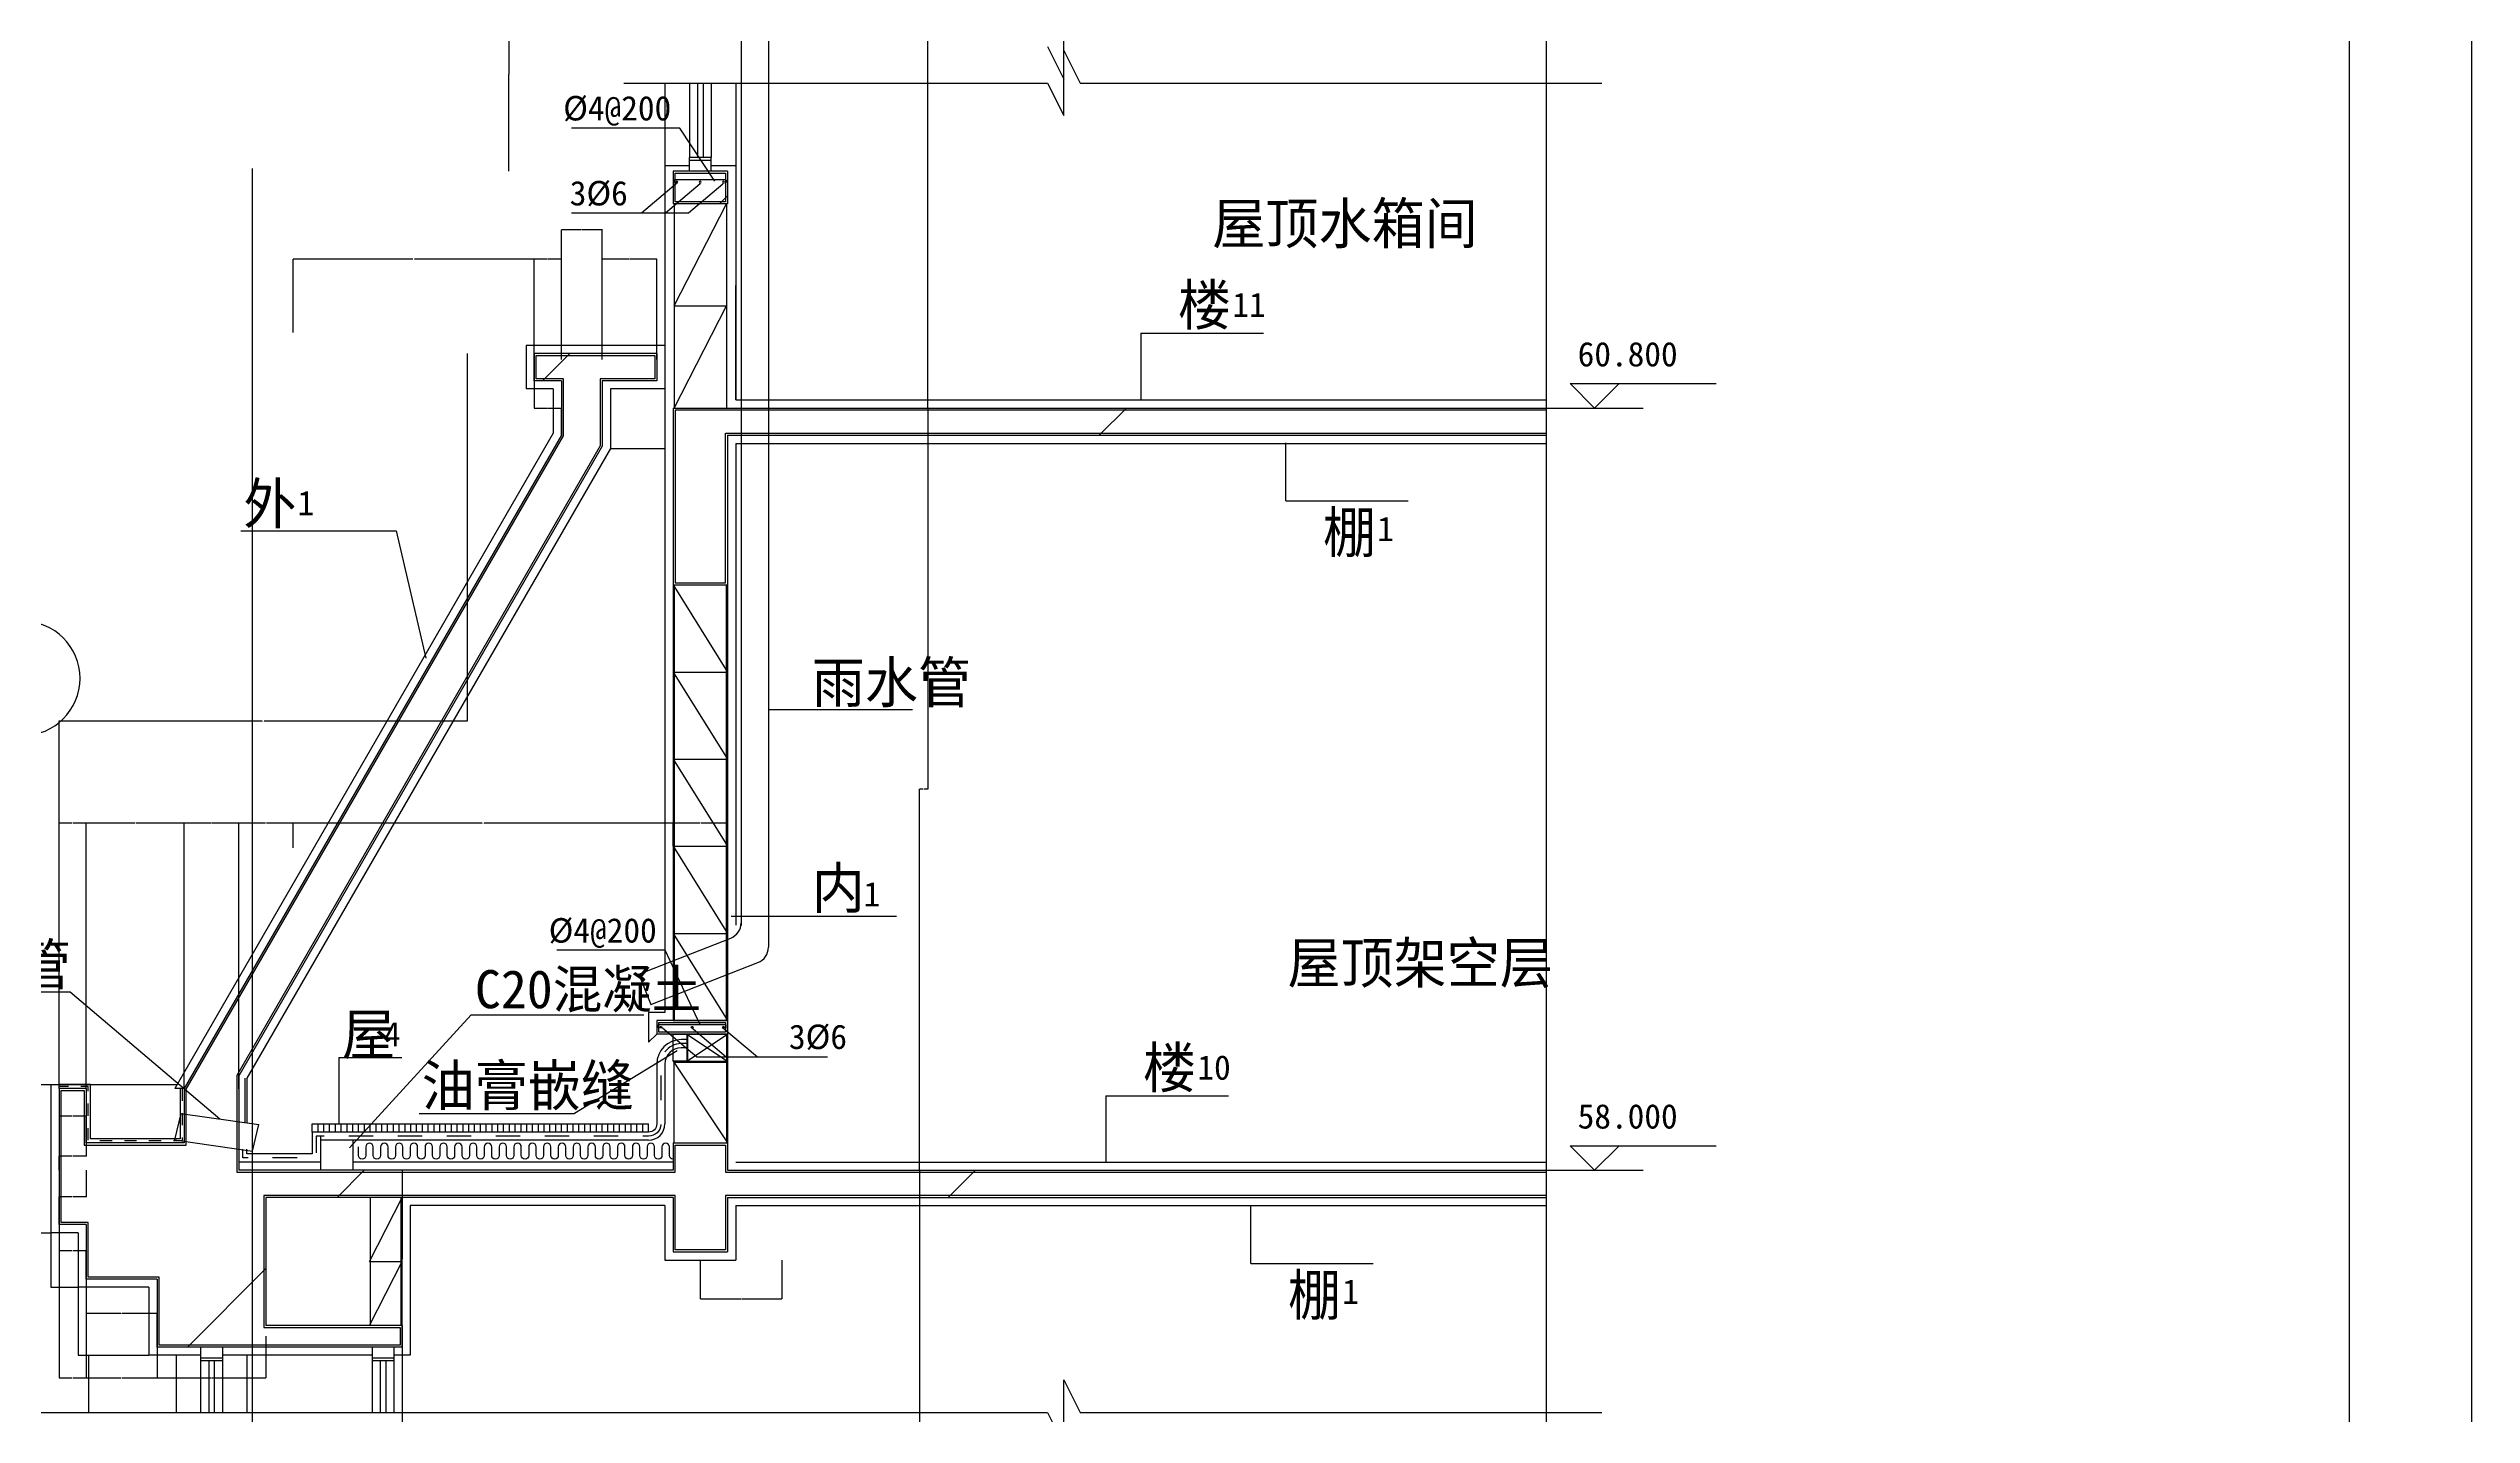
# Model space of a CAD drawing. Header units: metres. Extents: x -1000 to 40857, y 0 to 23917.
# Drawn here: x 17117 to 26018, y 12890 to 17909 of the extents above; entities that cross this region are included whole.
import ezdxf

# ---------------------------------------------------------------- set-up
doc = ezdxf.new("R2010")
doc.units = ezdxf.units.M
for name, color, linetype in [('HA', 43, 'Continuous'), ('PL', 4, 'Continuous'), ('PUB_DIM', 3, 'Continuous'), ('PUB_HATCH', 7, 'Continuous'), ('PUB_TEXT', 142, 'Continuous'), ('PUB_WALL', 255, 'Continuous'), ('S_SURFACE', 43, 'Continuous'), ('STAIR', 2, 'Continuous'), ('SURFACE', 43, 'Continuous'), ('WALL', 7, 'Continuous')]:
    doc.layers.add(name, color=color, linetype=linetype)
doc.dimstyles.get("Standard").update_dxf_attribs({"dimtxt": 2.5, "dimasz": 2.5, "dimexe": 1.25, "dimexo": 0.625, "dimtad": 1, "dimcen": 2.5, "dimazin": 3, "dimtfac": 1, "dimtmove": 0, "dimatfit": 3})
pattern_1 = [(45, (0, 0), (-224.5064, 224.5064), [])]
pattern_2 = [(45, (0, 0), (-1122.53, 1122.53), [])]

# ---------------------------------------------------------------- blocks, each defined once
blk = doc.blocks.new('_INDEX1')
blk.add_lwpolyline([(-0.5, 0, 1), (0.5, 0, 1)], format="xyb", close=True)
blk = doc.blocks.new('*D93')
for p, q in [((18807.87, 18168.95), (18807.87, 17813.23)), ((18807.62, 17813.23), (18807.37, 17813.23)), ((18807.87, 17457.51), (18807.87, 17813.23)), ((18807.87, 17813.23), (18807.87, 17813.23)), ((18808.12, 17813.23), (18808.37, 17813.23))]:
    blk.add_line(p, q)
at = {"layer": 'Defpoints'}
for p in [(18807.87, 18168.95), (18807.87, 17813.23), (18807.87, 17457.51)]:
    blk.add_point(p, dxfattribs=at)
at = {"layer": 'PUB_DIM', "insert": (18807.87, 17814.355), "char_height": 1, "attachment_point": 5}
blk.add_mtext('1500', dxfattribs=at)
blk = doc.blocks.new('*D94')
for p, q in [((19250.35, 17134.56), (19151.6, 17134.56)), ((19151.85, 16765.62), (19151.85, 17134.56)), ((19352.1, 17134.56), (19253.35, 17134.56)), ((19351.85, 16765.62), (19351.85, 17134.56))]:
    blk.add_line(p, q)
at = {"layer": 'Defpoints'}
for p in [(19351.85, 17134.56), (19151.85, 16765.62), (19351.85, 16765.62)]:
    blk.add_point(p, dxfattribs=at)
at = {"insert": (19251.85, 17134.56), "char_height": 1, "attachment_point": 5}
blk.add_mtext('200', dxfattribs=at)
blk = doc.blocks.new('*D95')
for p, q in [((19075.35, 17242.32), (19001.6, 17242.32)), ((19001.85, 16765.62), (19001.85, 17242.32)), ((19152.1, 17242.32), (19078.35, 17242.32)), ((19151.85, 16765.62), (19151.85, 17242.32))]:
    blk.add_line(p, q)
at = {"layer": 'Defpoints'}
for p in [(19151.85, 17242.32), (19001.85, 16765.62), (19151.85, 16765.62)]:
    blk.add_point(p, dxfattribs=at)
at = {"insert": (19076.85, 17242.32), "char_height": 1, "attachment_point": 5}
blk.add_mtext('150', dxfattribs=at)
blk = doc.blocks.new('*D96')
for p, q in [((18950.35, 17134.56), (18901.6, 17134.56)), ((18901.85, 16765.62), (18901.85, 17134.56)), ((19002.1, 17134.56), (18953.35, 17134.56)), ((19001.85, 16765.62), (19001.85, 17134.56))]:
    blk.add_line(p, q)
at = {"layer": 'Defpoints'}
for p in [(19001.85, 17134.56), (18901.85, 16765.62), (19001.85, 16765.62)]:
    blk.add_point(p, dxfattribs=at)
at = {"insert": (18951.85, 17134.56), "char_height": 1, "attachment_point": 5}
blk.add_mtext('100', dxfattribs=at)
blk = doc.blocks.new('*D97')
for p, q in [((18456.03, 17134.56), (18015.96, 17134.56)), ((18016.21, 16865.62), (18016.21, 17134.56)), ((18902.1, 17134.56), (18462.03, 17134.56)), ((18901.85, 16865.62), (18901.85, 17134.56))]:
    blk.add_line(p, q)
at = {"layer": 'Defpoints'}
for p in [(18901.85, 17134.56), (18016.21, 16865.62), (18901.85, 16865.62)]:
    blk.add_point(p, dxfattribs=at)
at = {"insert": (18459.03, 17134.56), "char_height": 1, "attachment_point": 5}
blk.add_mtext('885,64', dxfattribs=at)
blk = doc.blocks.new('*D98')
for p, q in [((19641.85, 17457.51), (19641.85, 17037.51)), ((19641.6, 17037.51), (19641.35, 17037.51)), ((19641.85, 16617.51), (19641.85, 17037.51)), ((19641.85, 17037.51), (19641.85, 17037.51)), ((19642.1, 17037.51), (19642.35, 17037.51))]:
    blk.add_line(p, q)
at = {"layer": 'Defpoints'}
for p in [(19641.85, 17457.51), (19641.85, 17037.51), (19641.85, 16617.51)]:
    blk.add_point(p, dxfattribs=at)
at = {"insert": (19641.85, 17038.635), "char_height": 1, "attachment_point": 5}
blk.add_mtext('870', dxfattribs=at)
blk = doc.blocks.new('*D99')
for p, q in [((20347.43, 16587.51), (20347.43, 15187.51)), ((20330.43, 15187.51), (20317.18, 15187.51)), ((20317.43, 13787.51), (20317.43, 15187.51)), ((20347.68, 15187.51), (20334.43, 15187.51))]:
    blk.add_line(p, q)
at = {"layer": 'Defpoints'}
for p in [(20347.43, 16587.51), (20347.43, 15187.51), (20317.43, 13787.51)]:
    blk.add_point(p, dxfattribs=at)
at = {"insert": (20332.43, 15187.51), "char_height": 1, "attachment_point": 5}
blk.add_mtext('2800', dxfattribs=at)
blk = doc.blocks.new('*D100')
for p, q in [((20317.43, 20027.6), (20317.43, 18307.55)), ((20330.43, 18307.55), (20317.18, 18307.55)), ((20347.68, 18307.55), (20334.43, 18307.55)), ((20347.43, 16587.51), (20347.43, 18307.55))]:
    blk.add_line(p, q)
at = {"layer": 'Defpoints'}
for p in [(20317.43, 20027.6), (20347.43, 18307.55), (20347.43, 16587.51)]:
    blk.add_point(p, dxfattribs=at)
at = {"insert": (20332.43, 18307.55), "char_height": 1, "attachment_point": 5}
blk.add_mtext('5000', dxfattribs=at)
blk = doc.blocks.new('*D101')
for p, q in [((19510.35, 15062.45), (19411.6, 15062.45)), ((19411.85, 14977.51), (19411.85, 15062.45)), ((19612.1, 15062.45), (19513.35, 15062.45)), ((19611.85, 14977.51), (19611.85, 15062.45))]:
    blk.add_line(p, q)
at = {"layer": 'Defpoints'}
for p in [(19611.85, 15062.45), (19411.85, 14977.51), (19611.85, 14977.51)]:
    blk.add_point(p, dxfattribs=at)
at = {"insert": (19511.85, 15062.45), "char_height": 1, "attachment_point": 5}
blk.add_mtext('200', dxfattribs=at)
blk = doc.blocks.new('*D102')
for p, q in [((18710.53, 15062.45), (18015.96, 15062.45)), ((18016.21, 14972.45), (18016.21, 15062.45)), ((19412.1, 15062.45), (18717.53, 15062.45)), ((19411.85, 14977.51), (19411.85, 15062.45))]:
    blk.add_line(p, q)
at = {"layer": 'Defpoints'}
for p in [(19411.85, 15062.45), (18016.21, 14972.45), (19411.85, 14977.51)]:
    blk.add_point(p, dxfattribs=at)
at = {"insert": (18714.03, 15062.45), "char_height": 1, "attachment_point": 5}
blk.add_mtext('1395,64', dxfattribs=at)
blk = doc.blocks.new('*D103')
for p, q in [((17914.71, 15062.45), (17815.96, 15062.45)), ((17816.21, 14085.98), (17816.21, 15062.45)), ((18016.46, 15062.45), (17917.71, 15062.45)), ((18016.21, 14972.45), (18016.21, 15062.45))]:
    blk.add_line(p, q)
at = {"layer": 'Defpoints'}
for p in [(18016.21, 15062.45), (18016.21, 14972.45), (17816.21, 14085.98)]:
    blk.add_point(p, dxfattribs=at)
at = {"insert": (17916.21, 15062.45), "char_height": 1, "attachment_point": 5}
blk.add_mtext('200', dxfattribs=at)
blk = doc.blocks.new('*D104')
for p, q in [((17714.71, 15062.45), (17615.96, 15062.45)), ((17616.21, 14087.51), (17616.21, 15062.45)), ((17816.46, 15062.45), (17717.71, 15062.45)), ((17816.21, 14085.98), (17816.21, 15062.45))]:
    blk.add_line(p, q)
at = {"layer": 'Defpoints'}
for p in [(17816.21, 15062.45), (17616.21, 14087.51), (17816.21, 14085.98)]:
    blk.add_point(p, dxfattribs=at)
at = {"insert": (17716.21, 15062.45), "char_height": 1, "attachment_point": 5}
blk.add_mtext('200', dxfattribs=at)
blk = doc.blocks.new('*D105')
for p, q in [((17434.71, 15062.45), (17255.96, 15062.45)), ((17256.21, 14087.51), (17256.21, 15062.45)), ((17616.46, 15062.45), (17437.71, 15062.45)), ((17616.21, 14087.51), (17616.21, 15062.45))]:
    blk.add_line(p, q)
at = {"layer": 'Defpoints'}
for p in [(17616.21, 15062.45), (17256.21, 14087.51), (17616.21, 14087.51)]:
    blk.add_point(p, dxfattribs=at)
at = {"insert": (17436.21, 15062.45), "char_height": 1, "attachment_point": 5}
blk.add_mtext('360', dxfattribs=at)
blk = doc.blocks.new('*D106')
for p, q in [((17204.71, 15062.45), (17155.96, 15062.45)), ((17156.21, 14087.51), (17156.21, 15062.45)), ((17256.46, 15062.45), (17207.71, 15062.45)), ((17256.21, 14087.51), (17256.21, 15062.45))]:
    blk.add_line(p, q)
at = {"layer": 'Defpoints'}
for p in [(17256.21, 15062.45), (17156.21, 14087.51), (17256.21, 14087.51)]:
    blk.add_point(p, dxfattribs=at)
at = {"insert": (17206.21, 15062.45), "char_height": 1, "attachment_point": 5}
blk.add_mtext('100', dxfattribs=at)
blk = doc.blocks.new('*D107')
for p, q in [((18901.6, 16851.36), (18901.35, 16851.36)), ((18901.85, 16787.51), (18901.85, 16851.36)), ((18901.85, 16687.51), (18901.85, 16851.36)), ((18901.85, 16851.36), (18901.85, 16851.36)), ((18902.1, 16851.36), (18902.35, 16851.36))]:
    blk.add_line(p, q)
at = {"layer": 'Defpoints'}
for p in [(18901.85, 16851.36), (18901.85, 16787.51), (18901.85, 16687.51)]:
    blk.add_point(p, dxfattribs=at)
at = {"insert": (18901.85, 16852.485), "char_height": 1, "attachment_point": 5}
blk.add_mtext('0', dxfattribs=at)
blk = doc.blocks.new('*D108')
for p, q in [((18901.85, 16687.51), (18901.85, 16587.51)), ((18902.1, 16587.51), (18950.35, 16587.51)), ((18953.35, 16587.51), (19001.6, 16587.51)), ((19001.85, 16487.51), (19001.85, 16587.51))]:
    blk.add_line(p, q)
at = {"layer": 'Defpoints'}
for p in [(18901.85, 16687.51), (18901.85, 16587.51), (19001.85, 16487.51)]:
    blk.add_point(p, dxfattribs=at)
at = {"insert": (18951.85, 16587.51), "char_height": 1, "attachment_point": 5}
blk.add_mtext('100', dxfattribs=at)
blk = doc.blocks.new('*D116')
for p, q in [((18655.12, 16787.51), (18655.12, 15437.51)), ((17902.165, 15437.51), (17155.96, 15437.51)), ((17156.21, 14087.51), (17156.21, 15437.51)), ((18655.37, 15437.51), (17909.165, 15437.51))]:
    blk.add_line(p, q)
at = {"layer": 'Defpoints'}
for p in [(18655.12, 16787.51), (18655.12, 15437.51), (17156.21, 14087.51)]:
    blk.add_point(p, dxfattribs=at)
at = {"insert": (17905.665, 15437.51), "char_height": 1, "attachment_point": 5}
blk.add_mtext('1498,91', dxfattribs=at)
blk = doc.blocks.new('*D117')
for p, q in [((17156.21, 14087.51), (17156.21, 13987.51)), ((17156.46, 13987.51), (17204.71, 13987.51)), ((17207.71, 13987.51), (17255.96, 13987.51)), ((17256.21, 13887.51), (17256.21, 13987.51))]:
    blk.add_line(p, q)
at = {"layer": 'Defpoints'}
for p in [(17156.21, 14087.51), (17156.21, 13987.51), (17256.21, 13887.51)]:
    blk.add_point(p, dxfattribs=at)
at = {"insert": (17206.21, 13987.51), "char_height": 1, "attachment_point": 5}
blk.add_mtext('100', dxfattribs=at)
blk = doc.blocks.new('*D118')
for p, q in [((17256.21, 13887.51), (17256.21, 13838.93)), ((17204.71, 13838.93), (17155.96, 13838.93)), ((17156.21, 13787.51), (17156.21, 13838.93)), ((17256.46, 13838.93), (17207.71, 13838.93))]:
    blk.add_line(p, q)
at = {"layer": 'Defpoints'}
for p in [(17256.21, 13887.51), (17256.21, 13838.93), (17156.21, 13787.51)]:
    blk.add_point(p, dxfattribs=at)
at = {"insert": (17206.21, 13838.93), "char_height": 1, "attachment_point": 5}
blk.add_mtext('100', dxfattribs=at)
blk = doc.blocks.new('*D119')
for p, q in [((17156.21, 13587.51), (17156.21, 13492.03)), ((17156.46, 13492.03), (17204.71, 13492.03)), ((17207.71, 13492.03), (17255.96, 13492.03)), ((17256.21, 13387.51), (17256.21, 13492.03))]:
    blk.add_line(p, q)
at = {"layer": 'Defpoints'}
for p in [(17156.21, 13587.51), (17156.21, 13492.03), (17256.21, 13387.51)]:
    blk.add_point(p, dxfattribs=at)
at = {"insert": (17206.21, 13492.03), "char_height": 1, "attachment_point": 5}
blk.add_mtext('100', dxfattribs=at)
blk = doc.blocks.new('*D120')
for p, q in [((17256.21, 13387.51), (17256.21, 13262.51)), ((17256.46, 13262.51), (17384.71, 13262.51)), ((17387.71, 13262.51), (17515.96, 13262.51)), ((17516.21, 13137.51), (17516.21, 13262.51))]:
    blk.add_line(p, q)
at = {"layer": 'Defpoints'}
for p in [(17256.21, 13387.51), (17256.21, 13262.51), (17516.21, 13137.51)]:
    blk.add_point(p, dxfattribs=at)
at = {"insert": (17386.21, 13262.51), "char_height": 1, "attachment_point": 5}
blk.add_mtext('260', dxfattribs=at)
blk = doc.blocks.new('*D121')
for p, q in [((17256.21, 13787.51), (17256.21, 13689.37)), ((17204.71, 13689.37), (17155.96, 13689.37)), ((17156.21, 13587.51), (17156.21, 13689.37)), ((17256.46, 13689.37), (17207.71, 13689.37))]:
    blk.add_line(p, q)
at = {"layer": 'Defpoints'}
for p in [(17256.21, 13787.51), (17256.21, 13689.37), (17156.21, 13587.51)]:
    blk.add_point(p, dxfattribs=at)
at = {"insert": (17206.21, 13689.37), "char_height": 1, "attachment_point": 5}
blk.add_mtext('100', dxfattribs=at)
blk = doc.blocks.new('*D149')
for p, q in [((18416.21, 13137.51), (18416.21, 12829.88)), ((18475.42, 12829.88), (18415.96, 12829.88)), ((18538.88, 12829.88), (18479.42, 12829.88)), ((18538.63, 12522.26), (18538.63, 12829.88))]:
    blk.add_line(p, q)
at = {"layer": 'Defpoints'}
for p in [(18416.21, 13137.51), (18538.63, 12829.88), (18538.63, 12522.26)]:
    blk.add_point(p, dxfattribs=at)
at = {"insert": (18477.42, 12829.88), "char_height": 1, "attachment_point": 5}
blk.add_mtext('1350', dxfattribs=at)
blk = doc.blocks.new('*D150')
for p, q in [((18416.21, 13787.51), (18416.21, 13462.51)), ((18415.96, 13462.51), (18415.71, 13462.51)), ((18416.21, 13137.51), (18416.21, 13462.51)), ((18416.21, 13462.51), (18416.21, 13462.51)), ((18416.46, 13462.51), (18416.71, 13462.51))]:
    blk.add_line(p, q)
at = {"layer": 'Defpoints'}
for p in [(18416.21, 13787.51), (18416.21, 13462.51), (18416.21, 13137.51)]:
    blk.add_point(p, dxfattribs=at)
at = {"insert": (18416.21, 13463.635), "char_height": 1, "attachment_point": 5}
blk.add_mtext('0', dxfattribs=at)
blk = doc.blocks.new('*D246')
for p, q in [((17156.21, 13548.06), (17156.21, 13024.24)), ((17256.21, 13348.06), (17256.21, 13024.24)), ((17156.46, 13024.24), (17204.71, 13024.24)), ((17207.71, 13024.24), (17255.96, 13024.24))]:
    blk.add_line(p, q)
at = {"layer": 'Defpoints'}
for p in [(17156.21, 13548.06), (17256.21, 13348.06), (17156.21, 13024.24)]:
    blk.add_point(p, dxfattribs=at)
at = {"insert": (17206.21, 13024.24), "char_height": 1, "attachment_point": 5}
blk.add_mtext('100', dxfattribs=at)
blk = doc.blocks.new('*D247')
for p, q in [((17256.21, 13348.06), (17256.21, 13024.24)), ((17516.21, 13348.06), (17516.21, 13024.24)), ((17256.46, 13024.24), (17384.71, 13024.24)), ((17387.71, 13024.24), (17515.96, 13024.24))]:
    blk.add_line(p, q)
at = {"layer": 'Defpoints'}
for p in [(17256.21, 13348.06), (17516.21, 13348.06), (17256.21, 13024.24)]:
    blk.add_point(p, dxfattribs=at)
at = {"insert": (17386.21, 13024.24), "char_height": 1, "attachment_point": 5}
blk.add_mtext('260', dxfattribs=at)
blk = doc.blocks.new('*D248')
for p, q in [((17916.21, 13178.06), (17916.21, 13024.24)), ((17516.21, 13098.06), (17516.21, 13024.24)), ((17516.46, 13024.24), (17714.71, 13024.24)), ((17717.71, 13024.24), (17915.96, 13024.24))]:
    blk.add_line(p, q)
at = {"layer": 'Defpoints'}
for p in [(17916.21, 13178.06), (17516.21, 13098.06), (17516.21, 13024.24)]:
    blk.add_point(p, dxfattribs=at)
at = {"insert": (17716.21, 13024.24), "char_height": 1, "attachment_point": 5}
blk.add_mtext('400', dxfattribs=at)
blk = doc.blocks.new('*D249')
for p, q in [((19511.85, 13457.51), (19511.85, 13315.05)), ((19811.85, 13457.51), (19811.85, 13315.05)), ((19512.1, 13315.05), (19660.35, 13315.05)), ((19663.35, 13315.05), (19811.6, 13315.05))]:
    blk.add_line(p, q)
at = {"layer": 'Defpoints'}
for p in [(19511.85, 13457.51), (19811.85, 13457.51), (19511.85, 13315.05)]:
    blk.add_point(p, dxfattribs=at)
at = {"insert": (19661.85, 13315.05), "char_height": 1, "attachment_point": 5}
blk.add_mtext('300', dxfattribs=at)
blk = doc.blocks.new('*D250')
for p, q in [((20317.43, 13787.51), (20317.43, 12704.88)), ((20330.43, 12704.88), (20317.18, 12704.88)), ((20347.68, 12704.88), (20334.43, 12704.88)), ((20347.43, 11622.26), (20347.43, 12704.88))]:
    blk.add_line(p, q)
at = {"layer": 'Defpoints'}
for p in [(20317.43, 13787.51), (20347.43, 12704.88), (20347.43, 11622.26)]:
    blk.add_point(p, dxfattribs=at)
at = {"insert": (20332.43, 12704.88), "char_height": 1, "attachment_point": 5}
blk.add_mtext('2900', dxfattribs=at)

msp = doc.modelspace()

# ---------------------------------------------------------------- hatches: boundary and pattern name
at = {"layer": 'HA'}
h = msp.add_hatch(dxfattribs=at)
h.set_pattern_fill('AN33C', scale=100)
h.set_pattern_definition(pattern_1)
h.paths.add_polyline_path([(19411.85, 17337.51), (19411.85, 17457.51), (19611.85, 17457.51), (19611.85, 17337.51)])
h = msp.add_hatch(dxfattribs=at)
h.set_pattern_fill('AN31C', scale=500)
h.set_pattern_definition(pattern_2)
h.paths.add_polyline_path([(17516.21, 13387.51), (17516.21, 13137.51), (18016.21, 13137.51), (18016.21, 13217.51), (17916.21, 13217.51), (17916.21, 13687.51), (18016.21, 13687.51), (18016.21, 13787.51), (17816.21, 13787.51), (17816.21, 13865.26), (17616.21, 13893.64), (17616.21, 13887.51), (17256.21, 13887.51), (17256.21, 14087.51), (17156.21, 14087.51), (17156.21, 13587.51), (17256.21, 13587.51), (17256.21, 13387.51)])
h.paths.add_polyline_path([(17616.21, 14087.51), (17616.21, 13994.22), (17816.21, 13965.84), (17816.21, 14133.92), (18016.21, 14480.33), (18016.21, 14780.33)])
h.paths.add_polyline_path([(17816.21, 13865.26), (17816.21, 13965.84), (17616.21, 13994.22), (17616.21, 13893.64)])
h.paths.add_polyline_path([(19411.85, 13687.51), (19411.85, 13487.51), (19611.85, 13487.51), (19611.85, 13687.51), (19811.85, 13687.51), (19811.85, 13787.51), (19611.85, 13787.51), (19611.85, 13887.51), (19411.85, 13887.51), (19411.85, 13787.51), (18016.21, 13787.51), (18016.21, 13687.51)])
h.paths.add_polyline_path([(18416.21, 13137.51), (18416.21, 13217.51), (18016.21, 13217.51), (18016.21, 13137.51)])
h.paths.add_polyline_path([(22618.81, 13687.51), (22618.81, 13787.51), (19811.85, 13787.51), (19811.85, 13687.51)])
h.paths.add_polyline_path([(19151.85, 16447.32), (19151.85, 16687.51), (19351.85, 16687.51), (19351.85, 16787.51), (18901.85, 16787.51), (18901.85, 16687.51), (19001.85, 16687.51), (19001.85, 16487.51), (18016.21, 14780.33), (18016.21, 14480.33)])
h = msp.add_hatch(dxfattribs=at)
h.set_pattern_fill('AN31C', scale=500)
h.set_pattern_definition(pattern_2)
h.paths.add_polyline_path([(19611.85, 16487.51), (19811.85, 16487.51), (19811.85, 16587.51), (19411.85, 16587.51), (19411.85, 15937.51), (19611.85, 15937.51)])
h.paths.add_polyline_path([(22618.81, 16487.51), (22618.81, 16587.51), (19811.85, 16587.51), (19811.85, 16487.51)])
at = {"layer": 'PUB_TEXT'}
h = msp.add_hatch(dxfattribs=at)
h.set_pattern_fill('AN31C', scale=100)
h.set_pattern_definition(pattern_1)
h.paths.add_polyline_path([(18235.79, 13895.86), (18116.79, 13895.76), (18116.79, 13801.76), (18235.79, 13801.76)])

# ---------------------------------------------------------------- linework, layer by layer
for p, q in [((19471.85, 17781.67), (19471.85, 17507.51)), ((19501.85, 17781.67), (19501.85, 17507.51)), ((19521.85, 17781.67), (19521.85, 17507.51)), ((19551.85, 17781.67), (19551.85, 17507.51)), ((19471.85, 17477.51), (19381.85, 17477.51)), ((19381.85, 17477.51), (19381.85, 14367.51)), ((19551.85, 17507.51), (19471.85, 17507.51)), ((19471.85, 17457.51), (19471.85, 17507.51)), ((19551.85, 17497.51), (19471.85, 17497.51)), ((19551.85, 17457.51), (19551.85, 17507.51)), ((19641.85, 17477.51), (19551.85, 17477.51)), ((19641.85, 17477.51), (19641.85, 16617.51)), ((19415.35, 16962.51), (19608.35, 17337.51)), ((19415.35, 16962.51), (19608.35, 16962.51)), ((19415.35, 16587.51), (19608.35, 16962.51)), ((21130.33, 16863.23), (21130.33, 16617.51)), ((19381.85, 16817.51), (18871.85, 16817.51)), ((18871.85, 16817.51), (18871.85, 16657.51)), ((18971.85, 16657.51), (18871.85, 16657.51)), ((18971.85, 16657.51), (18971.85, 16495.55)), ((19181.85, 16657.51), (19181.85, 16439.28)), ((19381.85, 16657.51), (19181.85, 16657.51)), ((19641.85, 16617.51), (22618.81, 16617.51)), ((18971.85, 16495.55), (17581.57, 14087.51)), ((19181.85, 16439.28), (17846.21, 14125.88)), ((19181.85, 16439.28), (19381.85, 16439.28)), ((19641.85, 16457.51), (22618.81, 16457.51)), ((21662.55, 16247.18), (21662.55, 16459.63)), ((18394.93, 16136.02), (18503.34, 15668.78)), ((19411.85, 15937.51), (19411.85, 14337.51)), ((19411.85, 15937.51), (19611.85, 15617.51)), ((19611.85, 15937.51), (19611.85, 13887.51)), ((19411.85, 15617.51), (19611.85, 15617.51)), ((19411.85, 15617.51), (19611.85, 15297.51)), ((19411.85, 15297.51), (19611.85, 15297.51)), ((19411.85, 15297.51), (19611.85, 14977.51)), ((19411.85, 14977.51), (19611.85, 14977.51)), ((19411.85, 14977.51), (19611.85, 14657.51)), ((19411.85, 14657.51), (19611.85, 14657.51)), ((19411.85, 14657.51), (19611.85, 14337.51)), ((19381.85, 14367.51), (19321.85, 14367.51)), ((19321.85, 14367.51), (19321.85, 14257.51)), ((19411.85, 14337.51), (19611.85, 14337.51)), ((19351.85, 14287.51), (19321.85, 14257.51)), ((19411.85, 14287.51), (19611.85, 14287.51)), ((19461.85, 14287.51), (19461.85, 14187.51)), ((19461.85, 14287.51), (19611.85, 14187.51)), ((19461.85, 14187.51), (19611.85, 14287.51)), ((18184.19, 14201.56), (18184.19, 13955.84)), ((19381.85, 14177.51), (19381.85, 13957.51)), ((19411.85, 14187.51), (19611.85, 14187.51)), ((19411.85, 14187.51), (19611.85, 13887.51)), ((19461.85, 14237.51), (19441.85, 14237.51)), ((17026.21, 14102.51), (17126.21, 14102.51)), ((17126.21, 14102.51), (17590.23, 14102.51)), ((17126.21, 14102.51), (17126.21, 13557.51)), ((17616.21, 14087.51), (17581.57, 14087.51)), ((17603.82, 13995.98), (17580.78, 13898.67)), ((17603.82, 13995.98), (17890.14, 13955.35)), ((21001.78, 14061.34), (21001.78, 13815.62)), ((17580.78, 13898.67), (17867.1, 13858.04)), ((17867.1, 13858.04), (17890.14, 13955.35)), ((19641.85, 13817.51), (22618.81, 13817.51)), ((18296.21, 13452.51), (18416.21, 13687.51)), ((18446.21, 13657.51), (18446.21, 13107.51)), ((19381.85, 13657.51), (18446.21, 13657.51)), ((19381.85, 13657.51), (19381.85, 13457.51)), ((19641.85, 13657.51), (22618.81, 13657.51)), ((19641.85, 13657.51), (19641.85, 13457.51)), ((21534, 13445.29), (21534, 13657.74)), ((17026.21, 13557.51), (17126.21, 13557.51)), ((17226.21, 13557.51), (17126.21, 13557.51)), ((17126.21, 13557.51), (17126.21, 13357.51)), ((17226.21, 13557.51), (17226.21, 13357.51)), ((18296.21, 13452.51), (18416.21, 13452.51)), ((18296.21, 13217.51), (18416.21, 13452.51)), ((19381.85, 13457.51), (19641.85, 13457.51)), ((17126.21, 13357.51), (17226.21, 13357.51)), ((17486.21, 13357.51), (17226.21, 13357.51)), ((17226.21, 13357.51), (17226.21, 13107.51)), ((17486.21, 13357.51), (17486.21, 13107.51)), ((17226.21, 13107.51), (17486.21, 13107.51)), ((17266.21, 12896.8), (17266.21, 13107.51)), ((17676.21, 13107.51), (17486.21, 13107.51)), ((17676.21, 13137.51), (17676.21, 13087.51)), ((17756.21, 13097.51), (17676.21, 13097.51)), ((17756.21, 13087.51), (17676.21, 13087.51)), ((17676.21, 13087.51), (17676.21, 12896.8)), ((17706.21, 13087.51), (17706.21, 12896.8)), ((17726.21, 13087.51), (17726.21, 12896.8)), ((17756.21, 13137.51), (17756.21, 13087.51)), ((18306.21, 13107.51), (17756.21, 13107.51)), ((17756.21, 13087.51), (17756.21, 12896.8)), ((18306.21, 13137.51), (18306.21, 13087.51)), ((18386.21, 13097.51), (18306.21, 13097.51)), ((18386.21, 13087.51), (18306.21, 13087.51)), ((18306.21, 13087.51), (18306.21, 12896.8)), ((18336.21, 13087.51), (18336.21, 12896.8)), ((18356.21, 13087.51), (18356.21, 12896.8)), ((18386.21, 13137.51), (18386.21, 13087.51)), ((18446.21, 13107.51), (18386.21, 13107.51)), ((18386.21, 13087.51), (18386.21, 12896.8))]:
    msp.add_line(p, q)
for points in [[(12653.39, 23849.94), (26018.39, 23849.94), (26018.39, 4949.94), (12653.39, 4949.94)], [(13103.39, 23254.25), (25568.39, 23254.25), (25568.39, 5399.94), (13103.39, 5399.94)], [(19411.85, 14287.51), (19465.35, 14287.51), (19465.35, 14187.51), (19411.85, 14187.51)]]:
    msp.add_lwpolyline(points, close=True)
for points in [[(25568.39, 23254.25), (25568.39, 5399.94), (13103.39, 5399.94), (13103.39, 23254.25), (25568.39, 23254.25)], [(19415.35, 17337.51), (19415.35, 16587.51)], [(19608.35, 17337.51), (19608.35, 16587.51)], [(19415.35, 15937.51), (19415.35, 14337.51)], [(19608.35, 14337.51), (19608.35, 15937.51)], [(19465.35, 14287.51), (19465.35, 14187.51)], [(19608.35, 14287.51), (19608.35, 14187.51)], [(19415.35, 13887.51), (19415.35, 14184.01), (19608.35, 14184.01), (19608.35, 13887.51)], [(18299.71, 13217.51), (18299.71, 13687.51)], [(18412.71, 13217.51), (18412.71, 13687.51)]]:
    msp.add_lwpolyline(points)
for centre, start, end in [((19441.85, 14177.51), 90, 180), ((19321.85, 13957.51), 270, 360)]:
    msp.add_arc(centre, 60, start, end)
at = {"layer": 'HA'}
for p, q in [((19661.7, 21371.33), (19661.7, 14696.1)), ((19641.85, 17781.67), (19641.85, 17477.51)), ((17866.06, 17467.37), (17866.06, 6252.94)), ((17846.21, 13107.51), (17846.21, 12896.8))]:
    msp.add_line(p, q, dxfattribs=at)
for points in [[(19381.85, 17781.67), (19381.85, 17477.51)], [(17586.21, 13107.51), (17586.21, 12896.8)]]:
    msp.add_lwpolyline(points, dxfattribs=at)
at = {"layer": 'PL'}
for points in [[(19416.37, 17416.01), (19416.37, 17425.11, -0.41), (19418.37, 17427.11), (19604.37, 17427.11, -0.41), (19606.37, 17425.11), (19606.37, 17416.01)], [(19606.85, 14310.96), (19606.85, 14320.06, 0.41), (19604.85, 14322.06), (19358.85, 14322.06, 0.41), (19356.85, 14320.06), (19356.85, 14310.96)]]:
    msp.add_lwpolyline(points, format="xyb", dxfattribs=at)
for points in [[(19422.56, 17417.56, 1), (19429.56, 17417.56, 1)], [(19507.87, 17417.56, 1), (19514.87, 17417.56, 1)], [(19593.18, 17417.56, 1), (19600.18, 17417.56, 1)], [(19370.04, 14312.51, -1), (19363.04, 14312.51, -1)], [(19485.35, 14312.51, -1), (19478.35, 14312.51, -1)], [(19600.66, 14312.51, -1), (19593.66, 14312.51, -1)]]:
    msp.add_lwpolyline(points, format="xyb", close=True, dxfattribs=at)
at = {"layer": 'PUB_DIM'}
for p, q in [((22707.1, 16677.51), (22887.1, 16677.51)), ((22797.1, 16587.51), (22707.1, 16677.51)), ((22887.1, 16677.51), (22797.1, 16587.51)), ((22887.1, 16677.51), (23243.67, 16677.51)), ((22618.81, 16587.51), (22975.38, 16587.51)), ((22797.1, 13787.51), (22707.1, 13877.51)), ((22707.1, 13877.51), (22887.1, 13877.51)), ((22887.1, 13877.51), (22797.1, 13787.51)), ((22887.1, 13877.51), (23243.67, 13877.51)), ((22618.81, 13787.51), (22975.38, 13787.51))]:
    msp.add_line(p, q, dxfattribs=at)
at = {"layer": 'PUB_HATCH'}
for p, q in [((18086.21, 13927.51), (18086.21, 13957.51)), ((18107.51, 13927.51), (18107.51, 13957.51)), ((18128.82, 13927.51), (18128.82, 13957.51)), ((18150.12, 13927.51), (18150.12, 13957.51)), ((18171.43, 13927.51), (18171.43, 13957.51)), ((18192.73, 13927.51), (18192.73, 13957.51)), ((18214.03, 13927.51), (18214.03, 13957.51)), ((18235.34, 13927.51), (18235.34, 13957.51)), ((18256.64, 13927.51), (18256.64, 13957.51)), ((18277.95, 13927.51), (18277.95, 13957.51)), ((18299.25, 13927.51), (18299.25, 13957.51)), ((18320.56, 13927.51), (18320.56, 13957.51)), ((18341.86, 13927.51), (18341.86, 13957.51)), ((18363.16, 13927.51), (18363.16, 13957.51)), ((18384.47, 13927.51), (18384.47, 13957.51)), ((18405.77, 13927.51), (18405.77, 13957.51)), ((18427.08, 13927.51), (18427.08, 13957.51)), ((18448.38, 13927.51), (18448.38, 13957.51)), ((18469.68, 13927.51), (18469.68, 13957.51)), ((18490.99, 13927.51), (18490.99, 13957.51)), ((18512.29, 13927.51), (18512.29, 13957.51)), ((18533.6, 13927.51), (18533.6, 13957.51)), ((18554.9, 13927.51), (18554.9, 13957.51)), ((18576.21, 13927.51), (18576.21, 13957.51)), ((18597.51, 13927.51), (18597.51, 13957.51)), ((18618.81, 13927.51), (18618.81, 13957.51)), ((18640.12, 13927.51), (18640.12, 13957.51)), ((18661.42, 13927.51), (18661.42, 13957.51)), ((18682.73, 13927.51), (18682.73, 13957.51)), ((18704.03, 13927.51), (18704.03, 13957.51)), ((18725.33, 13927.51), (18725.33, 13957.51)), ((18746.64, 13927.51), (18746.64, 13957.51)), ((18767.94, 13927.51), (18767.94, 13957.51)), ((18789.25, 13927.51), (18789.25, 13957.51)), ((18810.55, 13927.51), (18810.55, 13957.51)), ((18831.85, 13927.51), (18831.85, 13957.51)), ((18853.16, 13927.51), (18853.16, 13957.51)), ((18874.46, 13927.51), (18874.46, 13957.51)), ((18895.77, 13927.51), (18895.77, 13957.51)), ((18917.07, 13927.51), (18917.07, 13957.51)), ((18938.38, 13927.51), (18938.38, 13957.51)), ((18959.68, 13927.51), (18959.68, 13957.51)), ((18980.98, 13927.51), (18980.98, 13957.51)), ((19002.29, 13927.51), (19002.29, 13957.51)), ((19023.59, 13927.51), (19023.59, 13957.51)), ((19044.9, 13927.51), (19044.9, 13957.51)), ((19066.2, 13927.51), (19066.2, 13957.51)), ((19087.5, 13927.51), (19087.5, 13957.51)), ((19108.81, 13927.51), (19108.81, 13957.51)), ((19130.11, 13927.51), (19130.11, 13957.51)), ((19151.42, 13927.51), (19151.42, 13957.51)), ((19172.72, 13927.51), (19172.72, 13957.51)), ((19194.03, 13927.51), (19194.03, 13957.51)), ((19215.33, 13927.51), (19215.33, 13957.51)), ((19236.63, 13927.51), (19236.63, 13957.51)), ((19257.94, 13927.51), (19257.94, 13957.51)), ((19279.24, 13927.51), (19279.24, 13957.51)), ((19300.55, 13927.51), (19300.55, 13957.51)), ((19321.85, 13927.51), (19321.85, 13957.51))]:
    msp.add_line(p, q, dxfattribs=at)
at = {"layer": 'PUB_TEXT'}
for p, q in [((19661.85, 19907.6), (19661.85, 14686.28)), ((19761.85, 19779.77), (19761.85, 14606.42)), ((19436.69, 17615.76), (19038.07, 17615.76)), ((19565.2, 17421.27), (19436.69, 17615.76)), ((19423.39, 17411.61), (19295.55, 17303.55)), ((19511.39, 17411.72), (19383.42, 17303.55)), ((19594.42, 17409.87), (19468.63, 17303.55)), ((19468.63, 17303.55), (19038.07, 17303.55)), ((21130.33, 16863.23), (21580.15, 16863.23)), ((19641.85, 16457.51), (19641.85, 14688.34)), ((21662.55, 16247.18), (22112.37, 16247.18)), ((17824.41, 16136.02), (18394.93, 16136.02)), ((19761.85, 15480.05), (20291.36, 15480.05)), ((19624.85, 14721.06), (20232.37, 14721.06)), ((19286.17, 14508.31), (19623.55, 14640.22)), ((19383.33, 14595.36), (18984.72, 14595.36)), ((19329.86, 14396.55), (19723.7, 14550.54)), ((19511.85, 14322.06), (19383.33, 14595.36)), ((16340.08, 14442.9), (17196.48, 14442.9)), ((17196.48, 14442.9), (17746.98, 13975.66)), ((19286.17, 14508.31), (19329.86, 14396.55)), ((18223.05, 13869.55), (18669.73, 14357.83)), ((18669.73, 14357.83), (19303.96, 14357.83)), ((19372.67, 14310.66), (19498.46, 14204.34)), ((19478.35, 14312.51), (19606.32, 14204.34)), ((19593.66, 14312.4), (19721.51, 14204.34)), ((18184.19, 14201.56), (18415.22, 14201.56)), ((19427.08, 14226.46), (19049.15, 13995.58)), ((19498.46, 14204.34), (19978.98, 14204.34)), ((18478.63, 13995.58), (19049.15, 13995.58)), ((21001.78, 14061.34), (21451.59, 14061.34)), ((18116.79, 13912.51), (18116.79, 13787.51)), ((18235.79, 13897.51), (18235.79, 13787.51)), ((21534, 13445.29), (21983.81, 13445.29))]:
    msp.add_line(p, q, dxfattribs=at)
for centre in [(19601.7, 14696.1), (19701.85, 14606.42)]:
    msp.add_arc(centre, 60, 291.36, 0, dxfattribs=at)
at = {"layer": 'PUB_WALL'}
for p, q in [((19611.85, 17457.51), (19411.85, 17457.51)), ((19411.85, 17457.51), (19411.85, 17337.51)), ((19611.85, 17457.51), (19611.85, 17337.51)), ((19611.85, 17337.51), (19411.85, 17337.51)), ((18901.85, 16787.51), (18901.85, 16687.51)), ((19351.85, 16787.51), (18901.85, 16787.51)), ((19351.85, 16787.51), (19351.85, 16687.51)), ((19001.85, 16687.51), (18901.85, 16687.51)), ((19001.85, 16687.51), (19001.85, 16487.51)), ((19151.85, 16687.51), (19151.85, 16447.32)), ((19351.85, 16687.51), (19151.85, 16687.51)), ((19411.85, 16587.51), (19411.85, 15937.51)), ((19411.85, 16587.51), (22618.81, 16587.51)), ((19001.85, 16487.51), (17616.21, 14087.51)), ((19611.85, 16487.51), (19611.85, 15937.51)), ((19611.85, 16487.51), (22618.81, 16487.51)), ((19151.85, 16447.32), (17816.21, 14133.92)), ((19411.85, 15937.51), (19611.85, 15937.51)), ((19611.85, 14337.51), (19351.85, 14337.51)), ((19351.85, 14337.51), (19351.85, 14287.51)), ((19611.85, 14337.51), (19611.85, 14287.51)), ((19611.85, 14287.51), (19351.85, 14287.51)), ((17256.21, 14087.51), (17156.21, 14087.51)), ((17156.21, 14087.51), (17156.21, 13587.51)), ((17256.21, 14087.51), (17256.21, 13887.51)), ((17616.21, 14087.51), (17616.21, 13887.51)), ((17816.21, 14133.92), (17816.21, 13787.51)), ((17846.21, 14125.88), (17846.21, 13961.58)), ((17616.21, 13887.51), (17256.21, 13887.51)), ((19411.85, 13887.51), (19611.85, 13887.51)), ((19411.85, 13887.51), (19411.85, 13787.51)), ((19611.85, 13887.51), (19611.85, 13787.51)), ((19411.85, 13787.51), (17816.21, 13787.51)), ((19611.85, 13787.51), (22618.81, 13787.51)), ((17916.21, 13687.51), (17916.21, 13217.51)), ((19411.85, 13687.51), (17916.21, 13687.51)), ((19411.85, 13687.51), (19411.85, 13487.51)), ((19611.85, 13687.51), (19611.85, 13487.51)), ((19611.85, 13687.51), (22618.81, 13687.51)), ((17256.21, 13587.51), (17156.21, 13587.51)), ((17256.21, 13587.51), (17256.21, 13387.51)), ((19411.85, 13487.51), (19611.85, 13487.51)), ((17516.21, 13387.51), (17256.21, 13387.51)), ((17516.21, 13387.51), (17516.21, 13137.51)), ((18416.21, 13217.51), (17916.21, 13217.51)), ((18416.21, 13217.51), (18416.21, 13137.51)), ((18416.21, 13137.51), (17516.21, 13137.51))]:
    msp.add_line(p, q, dxfattribs=at)
for points in [[(19604.35, 17450.01), (19604.35, 17345.01), (19419.35, 17345.01), (19419.35, 17450.01)], [(19604.35, 14330.01), (19604.35, 14295.01), (19359.35, 14295.01), (19359.35, 14330.01)]]:
    msp.add_lwpolyline(points, close=True, dxfattribs=at)
for points in [[(22618.81, 13695.01), (19604.35, 13695.01), (19604.35, 13495.01), (19419.35, 13495.01), (19419.35, 13695.01), (17908.71, 13695.01), (17908.71, 13210.01), (18408.71, 13210.01), (18408.71, 13145.01), (17523.71, 13145.01), (17523.71, 13395.01), (17263.71, 13395.01), (17263.71, 13595.01), (17163.71, 13595.01), (17163.71, 14080.01), (17248.71, 14080.01), (17248.71, 13880.01), (17623.71, 13880.01), (17623.71, 14085.5), (19009.35, 16485.5), (19009.35, 16695.01), (18909.35, 16695.01), (18909.35, 16780.01), (19344.35, 16780.01), (19344.35, 16695.01), (19144.35, 16695.01), (19144.35, 16449.32), (17808.71, 14135.93), (17808.71, 13780.01), (19419.35, 13780.01), (19419.35, 13880.01), (19604.35, 13880.01), (19604.35, 13780.01), (22618.81, 13780.01)], [(22618.81, 16580.01), (19419.35, 16580.01), (19419.35, 15945.01), (19604.35, 15945.01), (19604.35, 16495.01), (22618.81, 16495.01)], [(17838.71, 14125.88), (17838.71, 13961.58)]]:
    msp.add_lwpolyline(points, dxfattribs=at)
at = {"layer": 'S_SURFACE'}
for p, q in [((19321.85, 13897.51), (18116.21, 13897.51)), ((18116.79, 13817.51), (17816.21, 13817.51)), ((19411.85, 13817.51), (18235.79, 13817.51))]:
    msp.add_line(p, q, dxfattribs=at)
msp.add_lwpolyline([(19411.85, 13827.91, -0.41), (19398.25, 13841.51), (19398.25, 13873.51, 1), (19371.05, 13873.51), (19371.05, 13841.51, -1), (19343.85, 13841.51), (19343.85, 13873.51, 1), (19316.65, 13873.51), (19316.65, 13841.51, -1), (19289.45, 13841.51), (19289.45, 13873.51, 1), (19262.25, 13873.51), (19262.25, 13841.51, -1), (19235.05, 13841.51), (19235.05, 13873.51, 1), (19207.85, 13873.51), (19207.85, 13841.51, -1), (19180.65, 13841.51), (19180.65, 13873.51, 1), (19153.45, 13873.51), (19153.45, 13841.51, -1), (19126.25, 13841.51), (19126.25, 13873.51, 1), (19099.05, 13873.51), (19099.05, 13841.51, -1), (19071.85, 13841.51), (19071.85, 13873.51, 1), (19044.65, 13873.51), (19044.65, 13841.51, -1), (19017.45, 13841.51), (19017.45, 13873.51, 1), (18990.25, 13873.51), (18990.25, 13841.51, -1), (18963.05, 13841.51), (18963.05, 13873.51, 1), (18935.85, 13873.51), (18935.85, 13841.51, -1), (18908.65, 13841.51), (18908.65, 13873.51, 1), (18881.45, 13873.51), (18881.45, 13841.51, -1), (18854.25, 13841.51), (18854.25, 13873.51, 1), (18827.05, 13873.51), (18827.05, 13841.51, -1), (18799.85, 13841.51), (18799.85, 13873.51, 1), (18772.65, 13873.51), (18772.65, 13841.51, -1), (18745.45, 13841.51), (18745.45, 13873.51, 1), (18718.25, 13873.51), (18718.25, 13841.51, -1), (18691.05, 13841.51), (18691.05, 13873.51, 1), (18663.85, 13873.51), (18663.85, 13841.51, -1), (18636.65, 13841.51), (18636.65, 13873.51, 1), (18609.45, 13873.51), (18609.45, 13841.51, -1), (18582.25, 13841.51), (18582.25, 13873.51, 1), (18555.05, 13873.51), (18555.05, 13841.51, -1), (18527.85, 13841.51), (18527.85, 13873.51, 1), (18500.65, 13873.51), (18500.65, 13841.51, -1), (18473.45, 13841.51), (18473.45, 13873.51, 1), (18446.25, 13873.51), (18446.25, 13841.51, -1), (18419.05, 13841.51), (18419.05, 13873.51, 1), (18391.85, 13873.51), (18391.85, 13841.51, -1), (18364.65, 13841.51), (18364.65, 13873.51, 1), (18337.45, 13873.51), (18337.45, 13841.51, -1), (18310.25, 13841.51), (18310.25, 13873.51, 1), (18283.05, 13873.51), (18283.05, 13841.51, -1), (18255.85, 13841.51), (18255.85, 13873.51)], format="xyb", dxfattribs=at)
at = {"layer": 'STAIR'}
for p, q in [((22618.81, 22847.81), (22618.81, 12741.21)), ((20847.74, 17795.49), (20847.74, 18035.49)), ((20787.74, 17915.49), (20847.74, 17795.49)), ((20847.74, 17661.67), (20847.74, 17901.67)), ((20847.74, 17901.67), (20907.74, 17781.67)), ((19230.58, 17781.67), (20787.74, 17781.67)), ((20787.74, 17781.67), (20847.74, 17661.67)), ((20907.74, 17781.67), (22822.99, 17781.67)), ((20847.74, 13016.8), (20907.74, 12896.8)), ((20847.74, 12776.8), (20847.74, 13016.8)), ((16942.89, 12896.8), (20787.74, 12896.8)), ((20787.74, 12896.8), (20847.74, 12776.8)), ((20907.74, 12896.8), (22822.99, 12896.8))]:
    msp.add_line(p, q, dxfattribs=at)
at = {"layer": 'SURFACE'}
msp.add_line((18086.21, 13957.51), (19321.85, 13957.51), dxfattribs=at)
for points in [[(19461.85, 14267.51), (19441.85, 14267.51, 0.41), (19351.85, 14177.51), (19351.85, 13957.51, -0.41), (19321.85, 13927.51), (18086.21, 13927.51), (18086.21, 13847.51), (17846.21, 13847.51), (17846.21, 13865.26)], [(19461.85, 14252.51), (19441.85, 14252.51, 0.24), (19381.58, 14222.14)], [(19366.8, 13955.32, -0.4), (19321.85, 13912.51), (19300.35, 13912.51)]]:
    msp.add_lwpolyline(points, format="xyb", dxfattribs=at)
for points in [[(17601.21, 14087.51), (17601.21, 13902.51), (17271.21, 13902.51), (17271.21, 14102.51), (17156.21, 14102.51)], [(17191.21, 14095.01), (17156.21, 14095.01)], [(17263.71, 14077.51), (17263.71, 14095.01), (17236.21, 14095.01)], [(17608.71, 14087.51), (17608.71, 14042.51)], [(19366.85, 14135.32), (19366.85, 14045.32)], [(17263.71, 13987.51), (17263.71, 14032.51)], [(17608.71, 13997.51), (17608.71, 13952.51)], [(17263.71, 13897.51), (17263.71, 13942.51)], [(17351.21, 13895.01), (17306.21, 13895.01)], [(17441.21, 13895.01), (17396.21, 13895.01)], [(17531.21, 13895.01), (17486.21, 13895.01)], [(17608.71, 13907.51), (17608.71, 13895.01), (17576.21, 13895.01)], [(18130.35, 13912.51), (18101.21, 13912.51), (18101.21, 13851.64)], [(18310.35, 13912.51), (18220.35, 13912.51)], [(18490.35, 13912.51), (18400.35, 13912.51)], [(18670.35, 13912.51), (18580.35, 13912.51)], [(18850.35, 13912.51), (18760.35, 13912.51)], [(19030.35, 13912.51), (18940.35, 13912.51)], [(19210.35, 13912.51), (19120.35, 13912.51)], [(17850.35, 13832.51), (17831.21, 13832.51), (17831.21, 13865.26)], [(18030.35, 13832.51), (17940.35, 13832.51)]]:
    msp.add_lwpolyline(points, dxfattribs=at)
at = {"layer": 'WALL'}
for p, q in [((19611.85, 17457.51), (19411.85, 17457.51)), ((19411.85, 17457.51), (19411.85, 17337.51)), ((19611.85, 17457.51), (19611.85, 17337.51)), ((19611.85, 17337.51), (19411.85, 17337.51)), ((18901.85, 16787.51), (18901.85, 16687.51)), ((19351.85, 16787.51), (18901.85, 16787.51)), ((19351.85, 16787.51), (19351.85, 16687.51)), ((19001.85, 16687.51), (18901.85, 16687.51)), ((19001.85, 16687.51), (19001.85, 16487.51)), ((19151.85, 16687.51), (19151.85, 16447.32)), ((19351.85, 16687.51), (19151.85, 16687.51)), ((19411.85, 16587.51), (19411.85, 15937.51)), ((19411.85, 16587.51), (22618.81, 16587.51)), ((19001.85, 16487.51), (17616.21, 14087.51)), ((19611.85, 16487.51), (19611.85, 15937.51)), ((19611.85, 16487.51), (22618.81, 16487.51)), ((19151.85, 16447.32), (17816.21, 14133.92)), ((19411.85, 15937.51), (19611.85, 15937.51)), ((19611.85, 14337.51), (19351.85, 14337.51)), ((19351.85, 14337.51), (19351.85, 14287.51)), ((19611.85, 14337.51), (19611.85, 14287.51)), ((19611.85, 14287.51), (19351.85, 14287.51)), ((17256.21, 14087.51), (17156.21, 14087.51)), ((17156.21, 14087.51), (17156.21, 13587.51)), ((17256.21, 14087.51), (17256.21, 13887.51)), ((17616.21, 14087.51), (17616.21, 13887.51)), ((17816.21, 14133.92), (17816.21, 13787.51)), ((17846.21, 14125.88), (17846.21, 13961.58)), ((17616.21, 13887.51), (17256.21, 13887.51)), ((19411.85, 13887.51), (19611.85, 13887.51)), ((19411.85, 13887.51), (19411.85, 13787.51)), ((19611.85, 13887.51), (19611.85, 13787.51)), ((19411.85, 13787.51), (17816.21, 13787.51)), ((19611.85, 13787.51), (22618.81, 13787.51)), ((17916.21, 13687.51), (17916.21, 13217.51)), ((19411.85, 13687.51), (17916.21, 13687.51)), ((19411.85, 13687.51), (19411.85, 13487.51)), ((19611.85, 13687.51), (19611.85, 13487.51)), ((19611.85, 13687.51), (22618.81, 13687.51)), ((17256.21, 13587.51), (17156.21, 13587.51)), ((17256.21, 13587.51), (17256.21, 13387.51)), ((19411.85, 13487.51), (19611.85, 13487.51)), ((17516.21, 13387.51), (17256.21, 13387.51)), ((17516.21, 13387.51), (17516.21, 13137.51)), ((18416.21, 13217.51), (17916.21, 13217.51)), ((18416.21, 13217.51), (18416.21, 13137.51)), ((18416.21, 13137.51), (17516.21, 13137.51))]:
    msp.add_line(p, q, dxfattribs=at)

# ---------------------------------------------------------------- block references
at = {"layer": 'PUB_TEXT', "xscale": 420, "yscale": 420, "zscale": 420}
msp.add_blockref('_INDEX1', (17023.17, 15594.51), dxfattribs=at)

# ---------------------------------------------------------------- texts
at = {"layer": 'PUB_DIM'}
for s, height, p in [('60.800', 90, (22734.78, 16740.51)), ('C20混凝土', 140, (18683.87, 14382.62)), ('58.000', 90, (22734.78, 13940.51))]:
    msp.add_text(s, height=height, dxfattribs=at).set_placement(p)
at = {"layer": 'PUB_TEXT'}
for s, height, p in [('%%c4@200', 90, (19008.12, 17644.1)), ('3%%c6 ', 90, (19032.24, 17331.89)), ('屋顶水箱间', 150, (21392.79, 17190.74)), ('楼', 150, (21266.67, 16891.57)), ('11', 90, (21466.34, 16921.92)), ('外', 150, (17833.12, 16161.57)), ('1', 90, (18032.59, 16193.55)), ('棚', 150, (21798.89, 16056.33)), ('1', 90, (21998.56, 16098.48)), ('雨水管', 150, (19921.38, 15504.71)), ('内', 150, (19921.38, 14749.4)), ('1', 90, (20111.33, 14756.63)), ('%%c4@200', 90, (18954.76, 14623.7)), ('预埋   管', 150, (16309.17, 14468.45)), ('屋顶架空层', 150, (21668.9, 14474.37)), ('屋', 150, (18195.87, 14212.11)), ('4', 90, (18349.75, 14242.46)), ('3%%c6 ', 90, (19837.47, 14232.69)), ('楼', 150, (21138.12, 14089.68)), ('油膏嵌缝', 150, (18488.25, 14023.92)), ('10', 90, (21337.79, 14120.03)), ('棚', 150, (21670.33, 13254.44)), ('1', 90, (21870.01, 13296.59))]:
    msp.add_text(s, height=height, dxfattribs=at).set_placement(p)

# ---------------------------------------------------------------- dimensions: what is measured, and where the dimension line sits
for base, p1, p2, text, picture, middle in [((20347.43, 18307.55), (20347.43, 16587.51), (20317.43, 20027.6), '5000', '*D100', (20332.43, 18307.55)), ((19641.85, 17037.51), (19641.85, 17457.51), (19641.85, 16617.51), '870', '*D98', (19641.85, 17038.635)), ((20347.43, 15187.51), (20347.43, 16587.51), (20317.43, 13787.51), '2800', '*D99', (20332.43, 15187.51)), ((20347.43, 12704.88), (20347.43, 11622.26), (20317.43, 13787.51), '2900', '*D250', (20332.43, 12704.88)), ((18538.63, 12829.88), (18538.63, 12522.26), (18416.21, 13137.51), '1350', '*D149', (18477.42, 12829.88))]:
    dim = msp.add_linear_dim(base=base, p1=p1, p2=p2, text=text, dimstyle='Standard')
    dim.commit()
    dim.dimension.update_dxf_attribs({"geometry": picture, "text_midpoint": middle})
for base, p1, p2, picture, middle in [((19151.85, 17242.32), (19151.85, 16765.62), (19001.85, 16765.62), '*D95', (19076.85, 17242.32)), ((18901.85, 17134.56), (18901.85, 16865.62), (18016.21, 16865.62), '*D97', (18459.03, 17134.56)), ((19001.85, 17134.56), (19001.85, 16765.62), (18901.85, 16765.62), '*D96', (18951.85, 17134.56)), ((19351.85, 17134.56), (19351.85, 16765.62), (19151.85, 16765.62), '*D94', (19251.85, 17134.56)), ((18901.85, 16851.36), (18901.85, 16787.51), (18901.85, 16687.51), '*D107', (18901.85, 16852.485)), ((18655.12, 15437.51), (18655.12, 16787.51), (17156.21, 14087.51), '*D116', (17905.665, 15437.51)), ((18901.85, 16587.51), (18901.85, 16687.51), (19001.85, 16487.51), '*D108', (18951.85, 16587.51)), ((17256.21, 15062.45), (17256.21, 14087.51), (17156.21, 14087.51), '*D106', (17206.21, 15062.45)), ((17616.21, 15062.45), (17616.21, 14087.51), (17256.21, 14087.51), '*D105', (17436.21, 15062.45)), ((17816.21, 15062.45), (17816.21, 14085.98), (17616.21, 14087.51), '*D104', (17716.21, 15062.45)), ((18016.21, 15062.45), (18016.21, 14972.45), (17816.21, 14085.98), '*D103', (17916.21, 15062.45)), ((19411.85, 15062.45), (19411.85, 14977.51), (18016.21, 14972.45), '*D102', (18714.03, 15062.45)), ((19611.85, 15062.45), (19611.85, 14977.51), (19411.85, 14977.51), '*D101', (19511.85, 15062.45)), ((17156.21, 13987.51), (17156.21, 14087.51), (17256.21, 13887.51), '*D117', (17206.21, 13987.51)), ((17256.21, 13838.93), (17256.21, 13887.51), (17156.21, 13787.51), '*D118', (17206.21, 13838.93)), ((17256.21, 13689.37), (17256.21, 13787.51), (17156.21, 13587.51), '*D121', (17206.21, 13689.37)), ((18416.21, 13462.51), (18416.21, 13137.51), (18416.21, 13787.51), '*D150', (18416.21, 13463.635)), ((17156.21, 13492.03), (17156.21, 13587.51), (17256.21, 13387.51), '*D119', (17206.21, 13492.03)), ((17156.21, 13024.24), (17156.21, 13548.06), (17256.21, 13348.06), '*D246', (17206.21, 13024.24)), ((19511.85, 13315.05), (19511.85, 13457.51), (19811.85, 13457.51), '*D249', (19661.85, 13315.05)), ((17256.21, 13262.51), (17256.21, 13387.51), (17516.21, 13137.51), '*D120', (17386.21, 13262.51)), ((17256.21, 13024.24), (17256.21, 13348.06), (17516.21, 13348.06), '*D247', (17386.21, 13024.24)), ((17516.21, 13024.24), (17516.21, 13098.06), (17916.21, 13178.06), '*D248', (17716.21, 13024.24))]:
    dim = msp.add_linear_dim(base=base, p1=p1, p2=p2, dimstyle='Standard')
    dim.commit()
    dim.dimension.update_dxf_attribs({"geometry": picture, "text_midpoint": middle})
at = {"layer": 'PUB_DIM'}
dim = msp.add_linear_dim(base=(18807.87, 17813.23), p1=(18807.87, 17457.51), p2=(18807.87, 18168.95), text='1500', dimstyle='Standard', dxfattribs=at)
dim.commit()
dim.dimension.update_dxf_attribs({"geometry": '*D93', "text_midpoint": (18807.87, 17814.355)})

doc.saveas('drawing.dxf')
